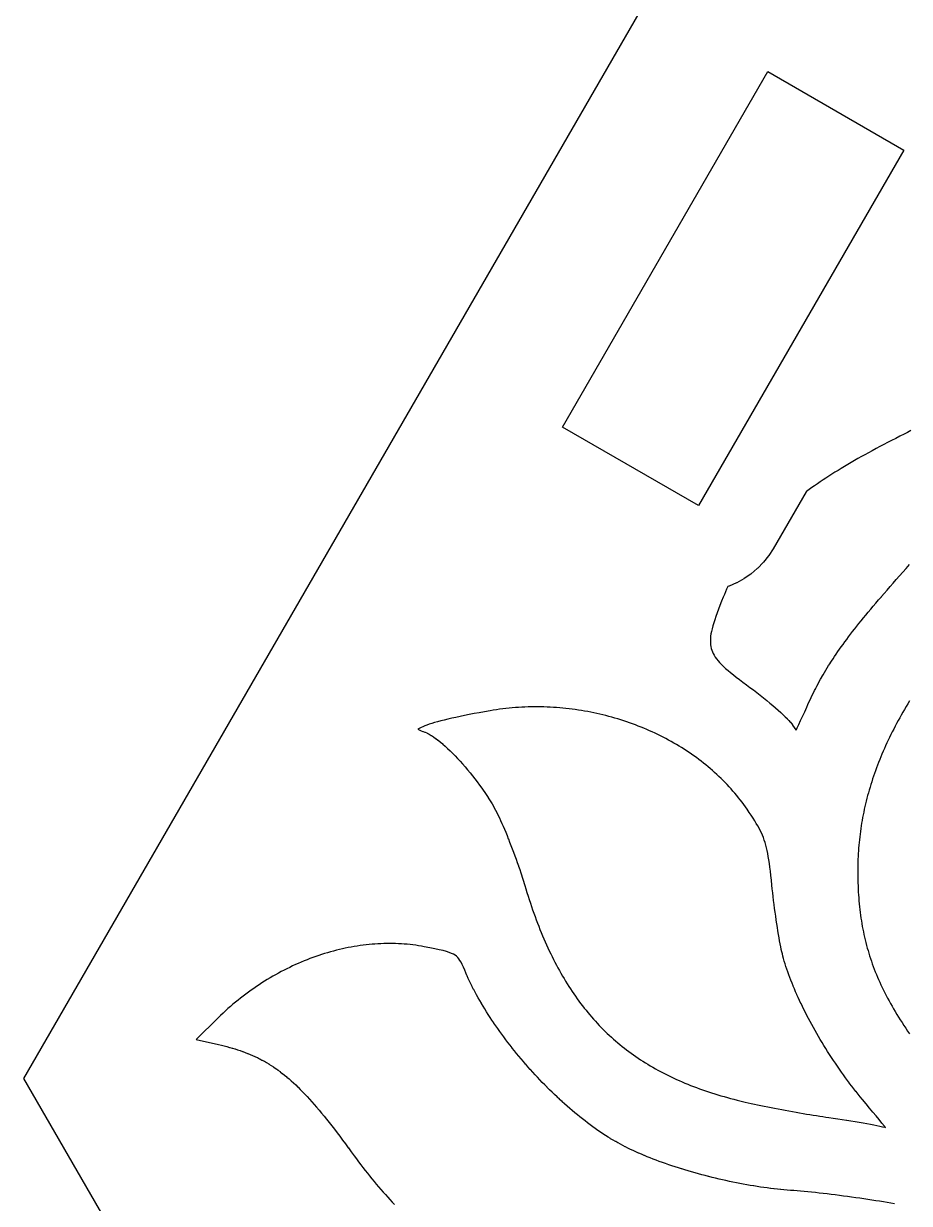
# Model space of a CAD drawing. Header units: millimetres. Extents: x 10 to 410, y 18 to 283.
# Drawn here: x 232 to 249.48, y 218.53 to 241.82 of the extents above; entities that cross this region are included whole.
import ezdxf

# ---------------------------------------------------------------- set-up
doc = ezdxf.new("R2010")
doc.units = ezdxf.units.MM
doc.layers.add('CUT', color=1, linetype='Continuous')

msp = doc.modelspace()

# ---------------------------------------------------------------- linework, layer by layer
at = {"layer": 'CUT'}
for points in [[(337, 160.3782), (372, 221), (337, 281.6218), (267, 281.6218), (232, 221), (267, 160.3782)], [(246.6827, 240.8709), (249.3673, 239.3209), (245.3173, 232.3061), (242.6327, 233.8561)], [(239.7782, 227.8916), (239.7904, 227.8852), (239.8147, 227.8742), (239.8438, 227.8629), (239.8796, 227.8508), (239.8822, 227.8499), (239.915, 227.8378), (239.9217, 227.8351), (239.9565, 227.8193), (239.9619, 227.8166), (239.9986, 227.7972), (240.0031, 227.7947), (240.0415, 227.7718), (240.0451, 227.7696), (240.0851, 227.7434), (240.0881, 227.7413), (240.1296, 227.7119), (240.1322, 227.71), (240.175, 227.6776), (240.1772, 227.6759), (240.2212, 227.6406), (240.2229, 227.6392), (240.268, 227.6013), (240.2699, 227.5997), (240.3159, 227.5591), (240.3173, 227.5578), (240.3641, 227.5149), (240.3655, 227.5136), (240.4129, 227.4684), (240.4141, 227.4672), (240.4621, 227.4199), (240.4633, 227.4187), (240.5116, 227.3694), (240.5127, 227.3683), (240.5613, 227.3172), (240.5622, 227.3162), (240.6109, 227.2635), (240.6119, 227.2624), (240.6606, 227.2081), (240.6616, 227.207), (240.7101, 227.1514), (240.7109, 227.1504), (240.7591, 227.0936), (240.76, 227.0926), (240.8078, 227.0348), (240.8086, 227.0338), (240.8559, 226.975), (240.8568, 226.9739), (240.9033, 226.9144), (240.9041, 226.9133), (240.9498, 226.8531), (240.9506, 226.8521), (240.9954, 226.7916), (240.9963, 226.7903), (241.0399, 226.7294), (241.0408, 226.7282), (241.0832, 226.6671), (241.0839, 226.666), (241.125, 226.605), (241.126, 226.6035), (241.1655, 226.5426), (241.1664, 226.5412), (241.2043, 226.4806), (241.2053, 226.479), (241.2414, 226.4188), (241.2423, 226.4172), (241.2765, 226.3577), (241.2776, 226.3558), (241.3097, 226.297), (241.3107, 226.2951), (241.3407, 226.2372), (241.3416, 226.2354), (241.3636, 226.1907), (241.3642, 226.1896), (241.387, 226.1418), (241.3875, 226.1407), (241.411, 226.0899), (241.4115, 226.0888), (241.4355, 226.0352), (241.4358, 226.0345), (241.4604, 225.9785), (241.4606, 225.9778), (241.4857, 225.9195), (241.4861, 225.9187), (241.5114, 225.8584), (241.5117, 225.8578), (241.5373, 225.7957), (241.5375, 225.7951), (241.5632, 225.7316), (241.5635, 225.731), (241.5892, 225.6662), (241.5894, 225.6656), (241.6151, 225.5997), (241.6152, 225.5993), (241.6408, 225.5327), (241.6411, 225.5321), (241.6664, 225.465), (241.6666, 225.4644), (241.6916, 225.3969), (241.6918, 225.3964), (241.7164, 225.3289), (241.7166, 225.3283), (241.7406, 225.261), (241.7408, 225.2604), (241.7642, 225.1935), (241.7643, 225.1931), (241.7871, 225.1269), (241.7874, 225.1261), (241.8093, 225.0608), (241.8095, 225.0603), (241.8306, 224.9962), (241.8309, 224.9953), (241.8509, 224.9326), (241.8511, 224.9319), (241.8701, 224.8708), (241.8703, 224.87), (241.8882, 224.8108), (241.8883, 224.8106), (241.9096, 224.7394), (241.9311, 224.6692), (241.9529, 224.5996), (241.975, 224.5308), (241.9975, 224.4627), (242.0202, 224.3951), (242.0432, 224.3283), (242.0665, 224.2621), (242.0901, 224.1967), (242.1142, 224.1319), (242.1384, 224.0676), (242.163, 224.0041), (242.1879, 223.9412), (242.2131, 223.879), (242.2387, 223.8174), (242.2646, 223.7565), (242.2907, 223.6962), (242.3173, 223.6366), (242.3442, 223.5776), (242.3714, 223.5193), (242.399, 223.4615), (242.4268, 223.4044), (242.4551, 223.348), (242.4837, 223.2921), (242.5127, 223.2368), (242.5419, 223.1821), (242.5715, 223.1282), (242.6015, 223.0748), (242.6318, 223.022), (242.6626, 222.9698), (242.6937, 222.9182), (242.7252, 222.8672), (242.7569, 222.8168), (242.7891, 222.767), (242.8217, 222.7177), (242.8546, 222.6691), (242.8879, 222.621), (242.9216, 222.5735), (242.9556, 222.5267), (242.9902, 222.4804), (243.025, 222.4345), (243.0603, 222.3894), (243.0959, 222.3447), (243.132, 222.3006), (243.1684, 222.257), (243.2052, 222.2142), (243.2426, 222.1716), (243.2802, 222.1298), (243.3183, 222.0884), (243.3567, 222.0477), (243.3957, 222.0073), (243.4351, 221.9676), (243.4748, 221.9283), (243.515, 221.8897), (243.5557, 221.8515), (243.5967, 221.8138), (243.6381, 221.7767), (243.6801, 221.74), (243.7225, 221.7039), (243.7654, 221.6683), (243.8086, 221.6332), (243.8523, 221.5986), (243.8967, 221.5644), (243.9413, 221.5307), (243.9864, 221.4977), (244.032, 221.4649), (244.0781, 221.4328), (244.1247, 221.4011), (244.1717, 221.3698), (244.2191, 221.3391), (244.2672, 221.3088), (244.3156, 221.279), (244.3646, 221.2497), (244.4142, 221.2207), (244.4641, 221.1923), (244.5146, 221.1644), (244.5655, 221.1369), (244.6171, 221.1098), (244.669, 221.0832), (244.7215, 221.0571), (244.7746, 221.0313), (244.8281, 221.0061), (244.8822, 220.9812), (244.9368, 220.9568), (244.9919, 220.9328), (245.0476, 220.9093), (245.1039, 220.8862), (245.1606, 220.8634), (245.2178, 220.8412), (245.2758, 220.8194), (245.3342, 220.7979), (245.393, 220.777), (245.4526, 220.7563), (245.5126, 220.7361), (245.5732, 220.7164), (245.6344, 220.6971), (245.6962, 220.6781), (245.7586, 220.6596), (245.8215, 220.6414), (245.885, 220.6236), (245.949, 220.6062), (246.0136, 220.5893), (246.0789, 220.5727), (246.1296, 220.5602), (246.1828, 220.5474), (246.2385, 220.5344), (246.2965, 220.5211), (246.3564, 220.5077), (246.4181, 220.4942), (246.4816, 220.4806), (246.5466, 220.4669), (246.6128, 220.4531), (246.6802, 220.4393), (246.7485, 220.4257), (246.8176, 220.412), (246.8874, 220.3985), (246.9576, 220.385), (247.0279, 220.3718), (247.0985, 220.3588), (247.1689, 220.3459), (247.2389, 220.3334), (247.3085, 220.3212), (247.3777, 220.3093), (247.4458, 220.2977), (247.5131, 220.2866), (247.5792, 220.2759), (247.6439, 220.2657), (247.7071, 220.256), (247.7687, 220.2467), (247.8284, 220.2381), (247.8862, 220.23), (247.9749, 220.2176), (247.9753, 220.2176), (248.0636, 220.2049), (248.0642, 220.2048), (248.1516, 220.1917), (248.152, 220.1916), (248.2382, 220.1783), (248.2388, 220.1782), (248.3232, 220.1647), (248.3236, 220.1647), (248.4059, 220.1512), (248.4065, 220.1511), (248.4863, 220.1375), (248.4868, 220.1374), (248.5636, 220.1239), (248.5642, 220.1238), (248.6375, 220.1105), (248.6383, 220.1103), (248.7078, 220.0971), (248.7083, 220.097), (248.7736, 220.0842), (248.7744, 220.0841), (248.835, 220.0717), (248.836, 220.0715), (248.8914, 220.0596), (248.8926, 220.0593), (248.9426, 220.0479), (248.9443, 220.0475), (248.9882, 220.0367), (248.9902, 220.0362), (249.0058, 220.032), (248.987, 220.0552), (248.9349, 220.1191), (248.8787, 220.1877), (248.8189, 220.2604), (248.7558, 220.3369), (248.6897, 220.4168), (248.6211, 220.4994), (248.55, 220.5845), (248.5498, 220.5848), (248.5076, 220.6358), (248.507, 220.6365), (248.465, 220.6882), (248.4645, 220.6888), (248.4227, 220.741), (248.4221, 220.7418), (248.3806, 220.7947), (248.3801, 220.7953), (248.3388, 220.8488), (248.3384, 220.8494), (248.2974, 220.9034), (248.2969, 220.9041), (248.2562, 220.9586), (248.2558, 220.9591), (248.2153, 221.0141), (248.2148, 221.0148), (248.1747, 221.0702), (248.1742, 221.0708), (248.1344, 221.1267), (248.134, 221.1273), (248.0945, 221.1836), (248.0941, 221.1842), (248.055, 221.2409), (248.0546, 221.2415), (248.0159, 221.2985), (248.0155, 221.299), (247.9771, 221.3563), (247.9767, 221.357), (247.9388, 221.4146), (247.9384, 221.4152), (247.9009, 221.4731), (247.9005, 221.4738), (247.8635, 221.5319), (247.8631, 221.5324), (247.8265, 221.5907), (247.8262, 221.5912), (247.79, 221.6496), (247.7895, 221.6504), (247.7539, 221.709), (247.7536, 221.7095), (247.7184, 221.7683), (247.718, 221.769), (247.6834, 221.8278), (247.6831, 221.8283), (247.649, 221.8871), (247.6486, 221.8879), (247.6151, 221.9468), (247.6148, 221.9473), (247.5818, 222.0062), (247.5814, 222.0068), (247.549, 222.0656), (247.5486, 222.0664), (247.5169, 222.1252), (247.5166, 222.1258), (247.4854, 222.1845), (247.485, 222.1852), (247.4545, 222.2438), (247.4542, 222.2445), (247.4243, 222.303), (247.424, 222.3035), (247.3947, 222.3617), (247.3942, 222.3627), (247.3657, 222.4208), (247.3654, 222.4214), (247.3375, 222.4793), (247.3371, 222.4801), (247.31, 222.5376), (247.3097, 222.5384), (247.2833, 222.5957), (247.2829, 222.5964), (247.2572, 222.6534), (247.2569, 222.6542), (247.232, 222.7108), (247.2316, 222.7117), (247.2075, 222.7679), (247.2072, 222.7687), (247.1838, 222.8246), (247.1833, 222.8256), (247.1608, 222.881), (247.1605, 222.8818), (247.1388, 222.9367), (247.1384, 222.9377), (247.1175, 222.9922), (247.1171, 222.9932), (247.0971, 223.0471), (247.0967, 223.0482), (247.0776, 223.1016), (247.0773, 223.1026), (247.059, 223.1554), (247.0586, 223.1566), (247.0413, 223.2088), (247.041, 223.2098), (247.0245, 223.2614), (247.024, 223.2628), (247.0085, 223.3137), (247.0081, 223.315), (246.9936, 223.3652), (246.9933, 223.3665), (246.9797, 223.416), (246.9792, 223.4179), (246.9697, 223.4553), (246.9692, 223.4571), (246.9593, 223.4993), (246.959, 223.5008), (246.9488, 223.5476), (246.9485, 223.5489), (246.9381, 223.5999), (246.9379, 223.6008), (246.9272, 223.6557), (246.9271, 223.6565), (246.9162, 223.7149), (246.916, 223.7157), (246.905, 223.7775), (246.9049, 223.7781), (246.8938, 223.8428), (246.8937, 223.8435), (246.8826, 223.9109), (246.8825, 223.9114), (246.8714, 223.9811), (246.8714, 223.9815), (246.8603, 224.0533), (246.8602, 224.0539), (246.8493, 224.1273), (246.8492, 224.1277), (246.8384, 224.2025), (246.8383, 224.2031), (246.8278, 224.279), (246.8278, 224.2794), (246.8175, 224.3561), (246.8174, 224.3564), (246.8073, 224.4336), (246.8073, 224.4343), (246.7977, 224.5115), (246.7976, 224.5118), (246.7883, 224.5889), (246.7883, 224.5895), (246.7795, 224.6661), (246.7794, 224.6666), (246.7711, 224.7424), (246.771, 224.743), (246.7633, 224.8178), (246.7534, 224.9148), (246.7435, 225.0055), (246.7337, 225.0904), (246.7238, 225.1699), (246.7137, 225.2444), (246.7033, 225.3143), (246.6925, 225.3797), (246.6811, 225.4415), (246.669, 225.4996), (246.6561, 225.5546), (246.6424, 225.6071), (246.6277, 225.6572), (246.6118, 225.7057), (246.5946, 225.7527), (246.576, 225.799), (246.5557, 225.8449), (246.5336, 225.891), (246.5097, 225.9375), (246.4835, 225.9851), (246.4551, 226.0342), (246.4243, 226.085), (246.3909, 226.1379), (246.3546, 226.1933), (246.3157, 226.2517), (246.2739, 226.3132), (246.2414, 226.3597), (246.2083, 226.4058), (246.1746, 226.4513), (246.1402, 226.4963), (246.105, 226.5409), (246.0694, 226.5851), (246.0329, 226.6287), (245.9958, 226.672), (245.9581, 226.7147), (245.9197, 226.757), (245.8808, 226.7988), (245.8411, 226.8401), (245.8009, 226.8809), (245.7601, 226.9212), (245.7186, 226.9611), (245.6766, 227.0005), (245.6341, 227.0393), (245.5909, 227.0776), (245.5471, 227.1155), (245.5028, 227.1528), (245.458, 227.1896), (245.4126, 227.2259), (245.3667, 227.2618), (245.3203, 227.297), (245.2733, 227.3318), (245.2259, 227.3661), (245.1779, 227.3997), (245.1295, 227.4328), (245.0806, 227.4654), (245.0312, 227.4975), (244.9812, 227.5291), (244.931, 227.56), (244.8802, 227.5904), (244.829, 227.6203), (244.7773, 227.6495), (244.7251, 227.6783), (244.6727, 227.7065), (244.6198, 227.7341), (244.5666, 227.7611), (244.5129, 227.7875), (244.4587, 227.8135), (244.4043, 227.8388), (244.3495, 227.8634), (244.2944, 227.8875), (244.2388, 227.911), (244.1829, 227.934), (244.1268, 227.9562), (244.0703, 227.9779), (244.0134, 227.9991), (243.9563, 228.0196), (243.8988, 228.0394), (243.8411, 228.0588), (243.7832, 228.0773), (243.7248, 228.0954), (243.6662, 228.1128), (243.6075, 228.1296), (243.5485, 228.1457), (243.4891, 228.1611), (243.4296, 228.176), (243.37, 228.1902), (243.3098, 228.2038), (243.2498, 228.2167), (243.1894, 228.2289), (243.1288, 228.2405), (243.0681, 228.2515), (243.0072, 228.2617), (242.9461, 228.2713), (242.8849, 228.2803), (242.8236, 228.2885), (242.7621, 228.2961), (242.7004, 228.3031), (242.6387, 228.3093), (242.5768, 228.3148), (242.5149, 228.3197), (242.4527, 228.3238), (242.3907, 228.3273), (242.3284, 228.3301), (242.2661, 228.3321), (242.2038, 228.3335), (242.1413, 228.3341), (242.0788, 228.3341), (242.0164, 228.3333), (241.9539, 228.3318), (241.8913, 228.3296), (241.8288, 228.3267), (241.7662, 228.323), (241.7036, 228.3187), (241.6412, 228.3136), (241.5786, 228.3077), (241.5162, 228.3011), (241.4537, 228.2938), (241.3913, 228.2857), (241.329, 228.2769), (241.2667, 228.2674), (241.2043, 228.2569), (241.0957, 228.238), (240.991, 228.2191), (240.8903, 228.2004), (240.7937, 228.1819), (240.7011, 228.1635), (240.6127, 228.1452), (240.5283, 228.1271), (240.4479, 228.1092), (240.3717, 228.0915), (240.2998, 228.074), (240.2319, 228.0566), (240.1682, 228.0394), (240.1087, 228.0225), (240.0535, 228.0058), (240.0025, 227.9894), (239.9559, 227.9734), (239.9139, 227.9576), (239.8761, 227.9423), (239.8432, 227.9276), (239.8149, 227.9134), (239.7916, 227.9003)]]:
    msp.add_lwpolyline(points, close=True, dxfattribs=at)
for points in [[(249.5075, 233.7857), (249.4388, 233.7508), (249.4385, 233.7507), (249.3701, 233.7162), (249.2874, 233.6745), (249.2061, 233.6332), (249.126, 233.592), (249.0472, 233.5512), (248.9696, 233.5106), (248.8932, 233.4703), (248.8181, 233.4303), (248.7443, 233.3904), (248.6716, 233.3507), (248.6, 233.3113), (248.5296, 233.2721), (248.4603, 233.233), (248.3923, 233.1942), (248.3254, 233.1555), (248.2596, 233.1169), (248.1949, 233.0785), (248.1313, 233.0402), (248.0688, 233.002), (248.0074, 232.964), (247.947, 232.9259), (247.8876, 232.8881), (247.8293, 232.8503), (247.7721, 232.8125), (247.7158, 232.7748), (247.6605, 232.7371), (247.6061, 232.6996), (247.5529, 232.662), (247.5005, 232.6244), (247.4491, 232.5868), (247.4375, 232.5782), (246.7896, 231.4561), (246.787, 231.4519), (246.7019, 231.3199), (246.6962, 231.3119), (246.5986, 231.1889), (246.5921, 231.1815), (246.4829, 231.0687), (246.4758, 231.0621), (246.3561, 230.9605), (246.3483, 230.9545), (246.2191, 230.8651), (246.2108, 230.8599), (246.0736, 230.7837), (246.0648, 230.7794), (245.9207, 230.7169), (245.9115, 230.7134), (245.8934, 230.7076), (245.8929, 230.7064), (245.8703, 230.656), (245.8481, 230.605), (245.8261, 230.5534), (245.8045, 230.5012), (245.7703, 230.4169), (245.7383, 230.3366), (245.7087, 230.2603), (245.6815, 230.1876), (245.6567, 230.1187), (245.6345, 230.0532), (245.6147, 229.991), (245.5975, 229.9322), (245.583, 229.8764), (245.5709, 229.8236), (245.5616, 229.7735), (245.5547, 229.7263), (245.5505, 229.6816), (245.5487, 229.6392), (245.5495, 229.5992), (245.5528, 229.5607), (245.5583, 229.524), (245.5664, 229.4884), (245.5769, 229.4537), (245.5901, 229.4194), (245.606, 229.3853), (245.6247, 229.3512), (245.6466, 229.3167), (245.6718, 229.2816), (245.7005, 229.2457), (245.7326, 229.209), (245.7682, 229.1715), (245.8077, 229.1328), (245.8508, 229.0929), (245.8976, 229.0518), (245.9484, 229.0092), (246.0029, 228.9651), (246.0613, 228.9193), (246.1236, 228.8717), (246.1898, 228.8221), (246.2602, 228.7702), (246.2604, 228.7701), (246.3289, 228.7194), (246.3296, 228.7188), (246.3976, 228.6675), (246.3983, 228.667), (246.4654, 228.6155), (246.4661, 228.615), (246.532, 228.5635), (246.5328, 228.5629), (246.5971, 228.5116), (246.5976, 228.5112), (246.6602, 228.4606), (246.661, 228.4599), (246.7213, 228.4101), (246.722, 228.4095), (246.7799, 228.3608), (246.7806, 228.3602), (246.8357, 228.3129), (246.8365, 228.3122), (246.8885, 228.2666), (246.8895, 228.2657), (246.938, 228.222), (246.9391, 228.2211), (246.9838, 228.1797), (246.985, 228.1785), (247.0257, 228.1395), (247.027, 228.1382), (247.0633, 228.1021), (247.0651, 228.1003), (247.0967, 228.0672), (247.099, 228.0647), (247.1255, 228.035), (247.1286, 228.0313), (247.1498, 228.0051), (247.1541, 227.9994), (247.1696, 227.9772), (247.1719, 227.9737), (247.2034, 227.9243), (247.2332, 227.88), (247.2389, 227.872), (247.2614, 227.9172), (247.2942, 227.9852), (247.3304, 228.062), (247.3692, 228.146), (247.41, 228.2361), (247.4523, 228.3313), (247.4729, 228.3781), (247.4733, 228.3789), (247.4943, 228.4252), (247.4945, 228.4257), (247.5156, 228.4716), (247.516, 228.4724), (247.5374, 228.5179), (247.5377, 228.5185), (247.5593, 228.5636), (247.5596, 228.5642), (247.5815, 228.6091), (247.5819, 228.6099), (247.6041, 228.6545), (247.6044, 228.6551), (247.6269, 228.6995), (247.6274, 228.7004), (247.6503, 228.7445), (247.6506, 228.7451), (247.6739, 228.7892), (247.6744, 228.7902), (247.6982, 228.8341), (247.6984, 228.8345), (247.7225, 228.8784), (247.723, 228.8793), (247.7477, 228.9232), (247.7482, 228.9241), (247.7734, 228.9679), (247.7738, 228.9684), (247.7995, 229.0124), (247.8, 229.0133), (247.8263, 229.0573), (247.8267, 229.058), (247.8536, 229.1022), (247.854, 229.1029), (247.8815, 229.1473), (247.882, 229.1481), (247.9102, 229.1926), (247.9106, 229.1932), (247.9395, 229.2381), (247.94, 229.2389), (247.9696, 229.284), (247.97, 229.2845), (248.0003, 229.33), (248.0008, 229.3308), (248.032, 229.3767), (248.0324, 229.3772), (248.0643, 229.4235), (248.0647, 229.4242), (248.0974, 229.4709), (248.0979, 229.4715), (248.1316, 229.5188), (248.1319, 229.5193), (248.1664, 229.5671), (248.1668, 229.5676), (248.2022, 229.616), (248.2026, 229.6166), (248.239, 229.6656), (248.2393, 229.666), (248.2766, 229.7157), (248.2771, 229.7164), (248.3155, 229.7667), (248.3157, 229.767), (248.3551, 229.8182), (248.3556, 229.8187), (248.3961, 229.8706), (248.3964, 229.8711), (248.438, 229.9238), (248.4383, 229.9241), (248.481, 229.9777), (248.4813, 229.9781), (248.5252, 230.0327), (248.5255, 230.033), (248.5705, 230.0884), (248.5708, 230.0888), (248.6171, 230.1453), (248.6173, 230.1456), (248.6648, 230.2031), (248.665, 230.2034), (248.7137, 230.2619), (248.714, 230.2622), (248.7641, 230.3219), (248.7643, 230.3222), (248.8157, 230.383), (248.816, 230.3832), (248.8688, 230.4452), (248.8689, 230.4454), (248.923, 230.5087), (248.9233, 230.509), (248.9789, 230.5735), (248.979, 230.5737), (249.036, 230.6395), (249.0362, 230.6397), (249.0947, 230.7069), (249.0948, 230.707), (249.1548, 230.7756), (249.155, 230.7758), (249.2165, 230.8458), (249.2167, 230.846), (249.2798, 230.9174), (249.2799, 230.9175), (249.3446, 230.9905), (249.3447, 230.9906), (249.411, 231.0652), (249.4111, 231.0654), (249.479, 231.1414)], [(249.4795, 228.4517), (249.4455, 228.3959), (249.4122, 228.3402), (249.3794, 228.2845), (249.3472, 228.2289), (249.3156, 228.1734), (249.2847, 228.1179), (249.2542, 228.0626), (249.2244, 228.0073), (249.1952, 227.952), (249.1666, 227.8968), (249.1385, 227.8417), (249.1111, 227.7865), (249.0841, 227.7316), (249.0579, 227.6766), (249.0321, 227.6215), (249.007, 227.5667), (248.9825, 227.5119), (248.9585, 227.4572), (248.9351, 227.4023), (248.9122, 227.3476), (248.89, 227.2929), (248.8683, 227.2383), (248.8472, 227.1837), (248.8267, 227.1291), (248.8068, 227.0744), (248.7873, 227.0199), (248.7685, 226.9654), (248.7502, 226.9109), (248.7325, 226.8563), (248.7153, 226.8019), (248.6988, 226.7475), (248.6828, 226.6929), (248.6673, 226.6385), (248.6524, 226.584), (248.638, 226.5296), (248.6243, 226.4752), (248.611, 226.4207), (248.5983, 226.3663), (248.5862, 226.3119), (248.5746, 226.2573), (248.5636, 226.2028), (248.5531, 226.1483), (248.5432, 226.0937), (248.5337, 226.0392), (248.5249, 225.9847), (248.5166, 225.9301), (248.5089, 225.8754), (248.5016, 225.8207), (248.4949, 225.7661), (248.4888, 225.7114), (248.4832, 225.6565), (248.4781, 225.6018), (248.4736, 225.5469), (248.4697, 225.492), (248.4662, 225.437), (248.4633, 225.382), (248.4609, 225.327), (248.4591, 225.2718), (248.4577, 225.2166), (248.4569, 225.1614), (248.4566, 225.1061), (248.4569, 225.0436), (248.4576, 224.9815), (248.4588, 224.9201), (248.4604, 224.8592), (248.4625, 224.7989), (248.4652, 224.739), (248.4682, 224.6797), (248.4719, 224.6209), (248.476, 224.5625), (248.4806, 224.5046), (248.4858, 224.4472), (248.4914, 224.3903), (248.4977, 224.3337), (248.5045, 224.2773), (248.5118, 224.2215), (248.5196, 224.1661), (248.5281, 224.111), (248.5371, 224.0561), (248.5466, 224.0016), (248.5568, 223.9474), (248.5675, 223.8935), (248.5788, 223.8398), (248.5907, 223.7863), (248.6032, 223.7332), (248.6163, 223.6801), (248.6301, 223.6273), (248.6444, 223.5747), (248.6595, 223.5222), (248.6752, 223.4698), (248.6914, 223.4175), (248.7083, 223.3655), (248.7259, 223.3134), (248.7442, 223.2615), (248.7632, 223.2094), (248.7828, 223.1576), (248.8032, 223.1057), (248.8242, 223.0538), (248.8459, 223.002), (248.8684, 222.95), (248.8915, 222.898), (248.9154, 222.8461), (248.9401, 222.794), (248.9655, 222.7417), (248.9917, 222.6893), (249.0185, 222.6369), (249.0462, 222.5843), (249.0746, 222.5315), (249.1038, 222.4786), (249.1338, 222.4254), (249.1647, 222.372), (249.1963, 222.3184), (249.2287, 222.2646), (249.262, 222.2104), (249.296, 222.1561), (249.3309, 222.1014), (249.3667, 222.0465), (249.4033, 221.9912), (249.4408, 221.9356), (249.4791, 221.8795)], [(249.1796, 218.5272), (249.1092, 218.5392), (249.0371, 218.5514), (248.9634, 218.5635), (248.8884, 218.5755), (248.8121, 218.5876), (248.7347, 218.5995), (248.6564, 218.6114), (248.5771, 218.6232), (248.4974, 218.6348), (248.4171, 218.6463), (248.3367, 218.6575), (248.2558, 218.6685), (248.1751, 218.6794), (248.0944, 218.6898), (248.0141, 218.7001), (247.9341, 218.71), (247.8549, 218.7196), (247.7763, 218.7288), (247.6986, 218.7376), (247.6221, 218.7461), (247.5467, 218.754), (247.4727, 218.7616), (247.4002, 218.7686), (247.3294, 218.7751), (247.2604, 218.7812), (247.1935, 218.7866), (247.1284, 218.7915), (247.1283, 218.7915), (247.0655, 218.7963), (247.0645, 218.7964), (247.0011, 218.8019), (247.0003, 218.8019), (246.9365, 218.8079), (246.9356, 218.808), (246.8712, 218.8147), (246.8705, 218.8148), (246.8056, 218.822), (246.8046, 218.8221), (246.7393, 218.83), (246.7386, 218.8301), (246.6729, 218.8385), (246.6719, 218.8386), (246.6059, 218.8477), (246.6054, 218.8478), (246.539, 218.8573), (246.5381, 218.8574), (246.4714, 218.8676), (246.4709, 218.8677), (246.4039, 218.8783), (246.4031, 218.8785), (246.3359, 218.8897), (246.3352, 218.8898), (246.2679, 218.9015), (246.2671, 218.9016), (246.1995, 218.9139), (246.199, 218.914), (246.1313, 218.9267), (246.1305, 218.9269), (246.0627, 218.9402), (246.0621, 218.9403), (245.9943, 218.954), (245.9936, 218.9541), (245.9258, 218.9683), (245.9251, 218.9685), (245.8572, 218.9832), (245.8567, 218.9833), (245.7889, 218.9984), (245.7881, 218.9986), (245.7204, 219.0142), (245.7199, 219.0143), (245.6522, 219.0303), (245.6516, 219.0304), (245.5842, 219.0468), (245.5834, 219.047), (245.5161, 219.0639), (245.5155, 219.0641), (245.4484, 219.0814), (245.4479, 219.0815), (245.3811, 219.0991), (245.3804, 219.0993), (245.3138, 219.1174), (245.3132, 219.1176), (245.247, 219.136), (245.2462, 219.1362), (245.1803, 219.1551), (245.1799, 219.1552), (245.1144, 219.1743), (245.1136, 219.1745), (245.0485, 219.1941), (245.048, 219.1943), (244.9834, 219.2141), (244.9827, 219.2143), (244.9185, 219.2345), (244.9177, 219.2348), (244.8541, 219.2554), (244.8535, 219.2555), (244.7905, 219.2763), (244.7898, 219.2766), (244.7273, 219.2978), (244.7267, 219.298), (244.6648, 219.3194), (244.664, 219.3197), (244.6029, 219.3414), (244.6021, 219.3417), (244.5416, 219.3638), (244.5411, 219.364), (244.4813, 219.3862), (244.4803, 219.3865), (244.4213, 219.4091), (244.4208, 219.4093), (244.3626, 219.432), (244.3616, 219.4324), (244.3042, 219.4555), (244.3035, 219.4558), (244.247, 219.479), (244.2461, 219.4794), (244.1904, 219.5029), (244.1897, 219.5032), (244.135, 219.5268), (244.1339, 219.5272), (244.0802, 219.5511), (244.0793, 219.5516), (244.0266, 219.5757), (244.0258, 219.576), (243.9741, 219.6002), (243.9731, 219.6007), (243.9225, 219.6251), (243.9214, 219.6256), (243.8719, 219.6502), (243.8708, 219.6508), (243.8224, 219.6756), (243.8215, 219.6761), (243.7743, 219.7009), (243.773, 219.7015), (243.727, 219.7265), (243.7258, 219.7272), (243.681, 219.7524), (243.6798, 219.7531), (243.6312, 219.7813), (243.6301, 219.782), (243.5813, 219.8112), (243.5801, 219.8119), (243.5311, 219.8421), (243.5301, 219.8427), (243.481, 219.8738), (243.4799, 219.8745), (243.4306, 219.9066), (243.4297, 219.9072), (243.3803, 219.9402), (243.3793, 219.9409), (243.3298, 219.9748), (243.3289, 219.9754), (243.2793, 220.0102), (243.2784, 220.0109), (243.2287, 220.0466), (243.2278, 220.0472), (243.1781, 220.0837), (243.1774, 220.0843), (243.1276, 220.1216), (243.1267, 220.1222), (243.0769, 220.1603), (243.0761, 220.161), (243.0264, 220.1999), (243.0257, 220.2004), (242.9759, 220.2401), (242.9751, 220.2407), (242.9254, 220.2811), (242.9247, 220.2817), (242.875, 220.3229), (242.8743, 220.3234), (242.8246, 220.3653), (242.824, 220.3659), (242.7745, 220.4084), (242.7737, 220.4091), (242.7243, 220.4524), (242.7238, 220.4529), (242.6744, 220.4968), (242.6737, 220.4973), (242.6245, 220.5418), (242.6239, 220.5424), (242.5749, 220.5875), (242.5743, 220.588), (242.5254, 220.6337), (242.5248, 220.6343), (242.4761, 220.6806), (242.4755, 220.6812), (242.427, 220.7281), (242.4265, 220.7286), (242.3782, 220.776), (242.3776, 220.7765), (242.3295, 220.8244), (242.3289, 220.825), (242.2811, 220.8734), (242.2806, 220.874), (242.2331, 220.9229), (242.2326, 220.9234), (242.1853, 220.9728), (242.1847, 220.9734), (242.1378, 221.0232), (242.1373, 221.0238), (242.0907, 221.074), (242.0902, 221.0745), (242.0439, 221.1251), (242.0434, 221.1256), (241.9974, 221.1766), (241.9969, 221.1772), (241.9513, 221.2286), (241.9508, 221.2292), (241.9056, 221.2809), (241.9051, 221.2815), (241.8603, 221.3336), (241.8598, 221.3342), (241.8155, 221.3865), (241.8151, 221.3869), (241.7711, 221.4395), (241.7706, 221.4402), (241.7271, 221.4931), (241.7265, 221.4937), (241.6835, 221.5469), (241.6831, 221.5475), (241.6406, 221.6009), (241.6401, 221.6015), (241.5981, 221.6551), (241.5976, 221.6557), (241.5561, 221.7095), (241.5557, 221.7101), (241.5147, 221.764), (241.5142, 221.7647), (241.4738, 221.8188), (241.4733, 221.8194), (241.4334, 221.8737), (241.4329, 221.8744), (241.3937, 221.9288), (241.3933, 221.9293), (241.3546, 221.9837), (241.354, 221.9846), (241.316, 222.0392), (241.3156, 222.0398), (241.2782, 222.0944), (241.2777, 222.0951), (241.241, 222.1497), (241.2406, 222.1503), (241.2045, 222.2049), (241.2039, 222.2058), (241.1685, 222.2605), (241.168, 222.2613), (241.1334, 222.3159), (241.133, 222.3165), (241.099, 222.3711), (241.0985, 222.372), (241.0653, 222.4266), (241.0648, 222.4274), (241.0324, 222.4818), (241.0319, 222.4827), (241.0002, 222.5371), (240.9997, 222.5379), (240.9688, 222.5922), (240.9682, 222.5932), (240.9382, 222.6473), (240.9378, 222.648), (240.9085, 222.7019), (240.908, 222.703), (240.8796, 222.7568), (240.879, 222.7579), (240.8515, 222.8115), (240.8511, 222.8124), (240.8244, 222.8658), (240.8238, 222.8669), (240.798, 222.9201), (240.7975, 222.9211), (240.7726, 222.974), (240.7721, 222.9752), (240.7482, 223.0278), (240.7476, 223.029), (240.7246, 223.0814), (240.7242, 223.0825), (240.7021, 223.1345), (240.702, 223.1346), (240.6765, 223.1949), (240.6529, 223.2471), (240.6306, 223.2919), (240.609, 223.3295), (240.5874, 223.3612), (240.5653, 223.3878), (240.5416, 223.4105), (240.5146, 223.4311), (240.4825, 223.4505), (240.4439, 223.4691), (240.3972, 223.4872), (240.3415, 223.505), (240.2762, 223.5228), (240.2006, 223.5408), (240.1141, 223.5594), (240.0158, 223.5791), (239.9056, 223.6003), (239.8496, 223.6104), (239.7935, 223.6196), (239.7374, 223.628), (239.681, 223.6354), (239.6243, 223.642), (239.5676, 223.6476), (239.5105, 223.6525), (239.4535, 223.6565), (239.3961, 223.6595), (239.3386, 223.6617), (239.2809, 223.6631), (239.2232, 223.6637), (239.1653, 223.6633), (239.1073, 223.6621), (239.0492, 223.6601), (238.991, 223.6573), (238.9327, 223.6535), (238.8742, 223.649), (238.8159, 223.6436), (238.7575, 223.6373), (238.6989, 223.6302), (238.6403, 223.6224), (238.5817, 223.6137), (238.5232, 223.6041), (238.4644, 223.5937), (238.4058, 223.5826), (238.3473, 223.5707), (238.2887, 223.5578), (238.2302, 223.5442), (238.1716, 223.5298), (238.1132, 223.5147), (238.0549, 223.4987), (237.9966, 223.4819), (237.9382, 223.4643), (237.8802, 223.446), (237.8221, 223.4268), (237.7642, 223.4069), (237.7064, 223.3863), (237.6488, 223.3648), (237.5913, 223.3426), (237.5339, 223.3195), (237.4767, 223.2958), (237.4198, 223.2713), (237.363, 223.246), (237.3063, 223.2199), (237.2498, 223.1931), (237.1936, 223.1656), (237.1376, 223.1373), (237.0819, 223.1083), (237.0264, 223.0785), (236.9712, 223.0481), (236.9162, 223.0168), (236.8614, 222.9849), (236.8071, 222.9523), (236.7529, 222.9189), (236.6992, 222.8848), (236.6457, 222.8499), (236.5924, 222.8144), (236.5395, 222.7782), (236.4871, 222.7412), (236.4349, 222.7037), (236.3832, 222.6653), (236.3318, 222.6263), (236.2808, 222.5866), (236.2301, 222.5462), (236.1799, 222.5051), (236.1301, 222.4633), (236.0807, 222.421), (236.0319, 222.3779), (235.9834, 222.3341), (235.9353, 222.2896), (235.8877, 222.2445), (235.8404, 222.1986), (235.404, 221.7695), (235.8461, 221.6687), (235.8467, 221.6686), (235.9019, 221.6557), (235.9029, 221.6554), (235.9571, 221.6421), (235.9582, 221.6419), (236.0115, 221.6282), (236.0128, 221.6278), (236.0652, 221.6136), (236.0664, 221.6133), (236.1179, 221.5986), (236.1192, 221.5982), (236.1699, 221.583), (236.1714, 221.5825), (236.2213, 221.5667), (236.2225, 221.5663), (236.2717, 221.55), (236.2734, 221.5495), (236.3219, 221.5325), (236.3235, 221.5319), (236.3713, 221.5142), (236.3728, 221.5136), (236.4199, 221.4953), (236.4216, 221.4946), (236.4682, 221.4755), (236.4698, 221.4749), (236.5159, 221.4551), (236.5176, 221.4543), (236.5631, 221.4337), (236.5649, 221.4329), (236.61, 221.4114), (236.6117, 221.4105), (236.6563, 221.3882), (236.658, 221.3874), (236.7023, 221.3642), (236.704, 221.3633), (236.7479, 221.3392), (236.7495, 221.3383), (236.7931, 221.3133), (236.795, 221.3121), (236.8383, 221.286), (236.8399, 221.2851), (236.883, 221.258), (236.8846, 221.257), (236.9275, 221.2289), (236.9291, 221.2278), (236.9719, 221.1986), (236.9734, 221.1976), (237.0161, 221.1673), (237.0177, 221.166), (237.0602, 221.1345), (237.0615, 221.1336), (237.1041, 221.101), (237.1056, 221.0998), (237.1482, 221.0659), (237.1495, 221.0649), (237.1921, 221.0298), (237.1934, 221.0287), (237.2361, 220.9923), (237.2373, 220.9912), (237.2801, 220.9535), (237.2813, 220.9525), (237.3243, 220.9134), (237.3253, 220.9124), (237.3685, 220.872), (237.3696, 220.871), (237.4131, 220.8291), (237.4141, 220.8281), (237.4578, 220.7848), (237.4587, 220.784), (237.5028, 220.7392), (237.5036, 220.7383), (237.5481, 220.692), (237.549, 220.6911), (237.5938, 220.6433), (237.5945, 220.6425), (237.6398, 220.5931), (237.6405, 220.5923), (237.6863, 220.5413), (237.687, 220.5405), (237.7333, 220.4878), (237.7339, 220.4872), (237.7808, 220.4329), (237.7814, 220.4321), (237.8288, 220.3761), (237.8293, 220.3755), (237.8775, 220.3177), (237.878, 220.3171), (237.9268, 220.2576), (237.9274, 220.257), (237.9769, 220.1956), (237.9772, 220.1951), (238.0275, 220.1319), (238.0279, 220.1314), (238.079, 220.0664), (238.0795, 220.0658), (238.1314, 219.9988), (238.1316, 219.9985), (238.1845, 219.9296), (238.1849, 219.9291), (238.2386, 219.8583), (238.2389, 219.8579), (238.2936, 219.785), (238.2938, 219.7847), (238.3495, 219.7098), (238.3498, 219.7095), (238.4066, 219.6325), (238.4068, 219.6321), (238.4646, 219.5531), (238.4648, 219.5529), (238.5237, 219.4718), (238.5666, 219.413), (238.6094, 219.3551), (238.6524, 219.2978), (238.6956, 219.2411), (238.739, 219.1851), (238.7826, 219.1296), (238.8263, 219.0748), (238.8703, 219.0205), (238.9144, 218.9668), (238.9587, 218.9139), (239.0033, 218.8614), (239.048, 218.8096), (239.0928, 218.7584), (239.1379, 218.7078), (239.1832, 218.6578), (239.2286, 218.6084), (239.2743, 218.5596), (239.3202, 218.5114)]]:
    msp.add_lwpolyline(points, dxfattribs=at)

doc.saveas('drawing.dxf')
